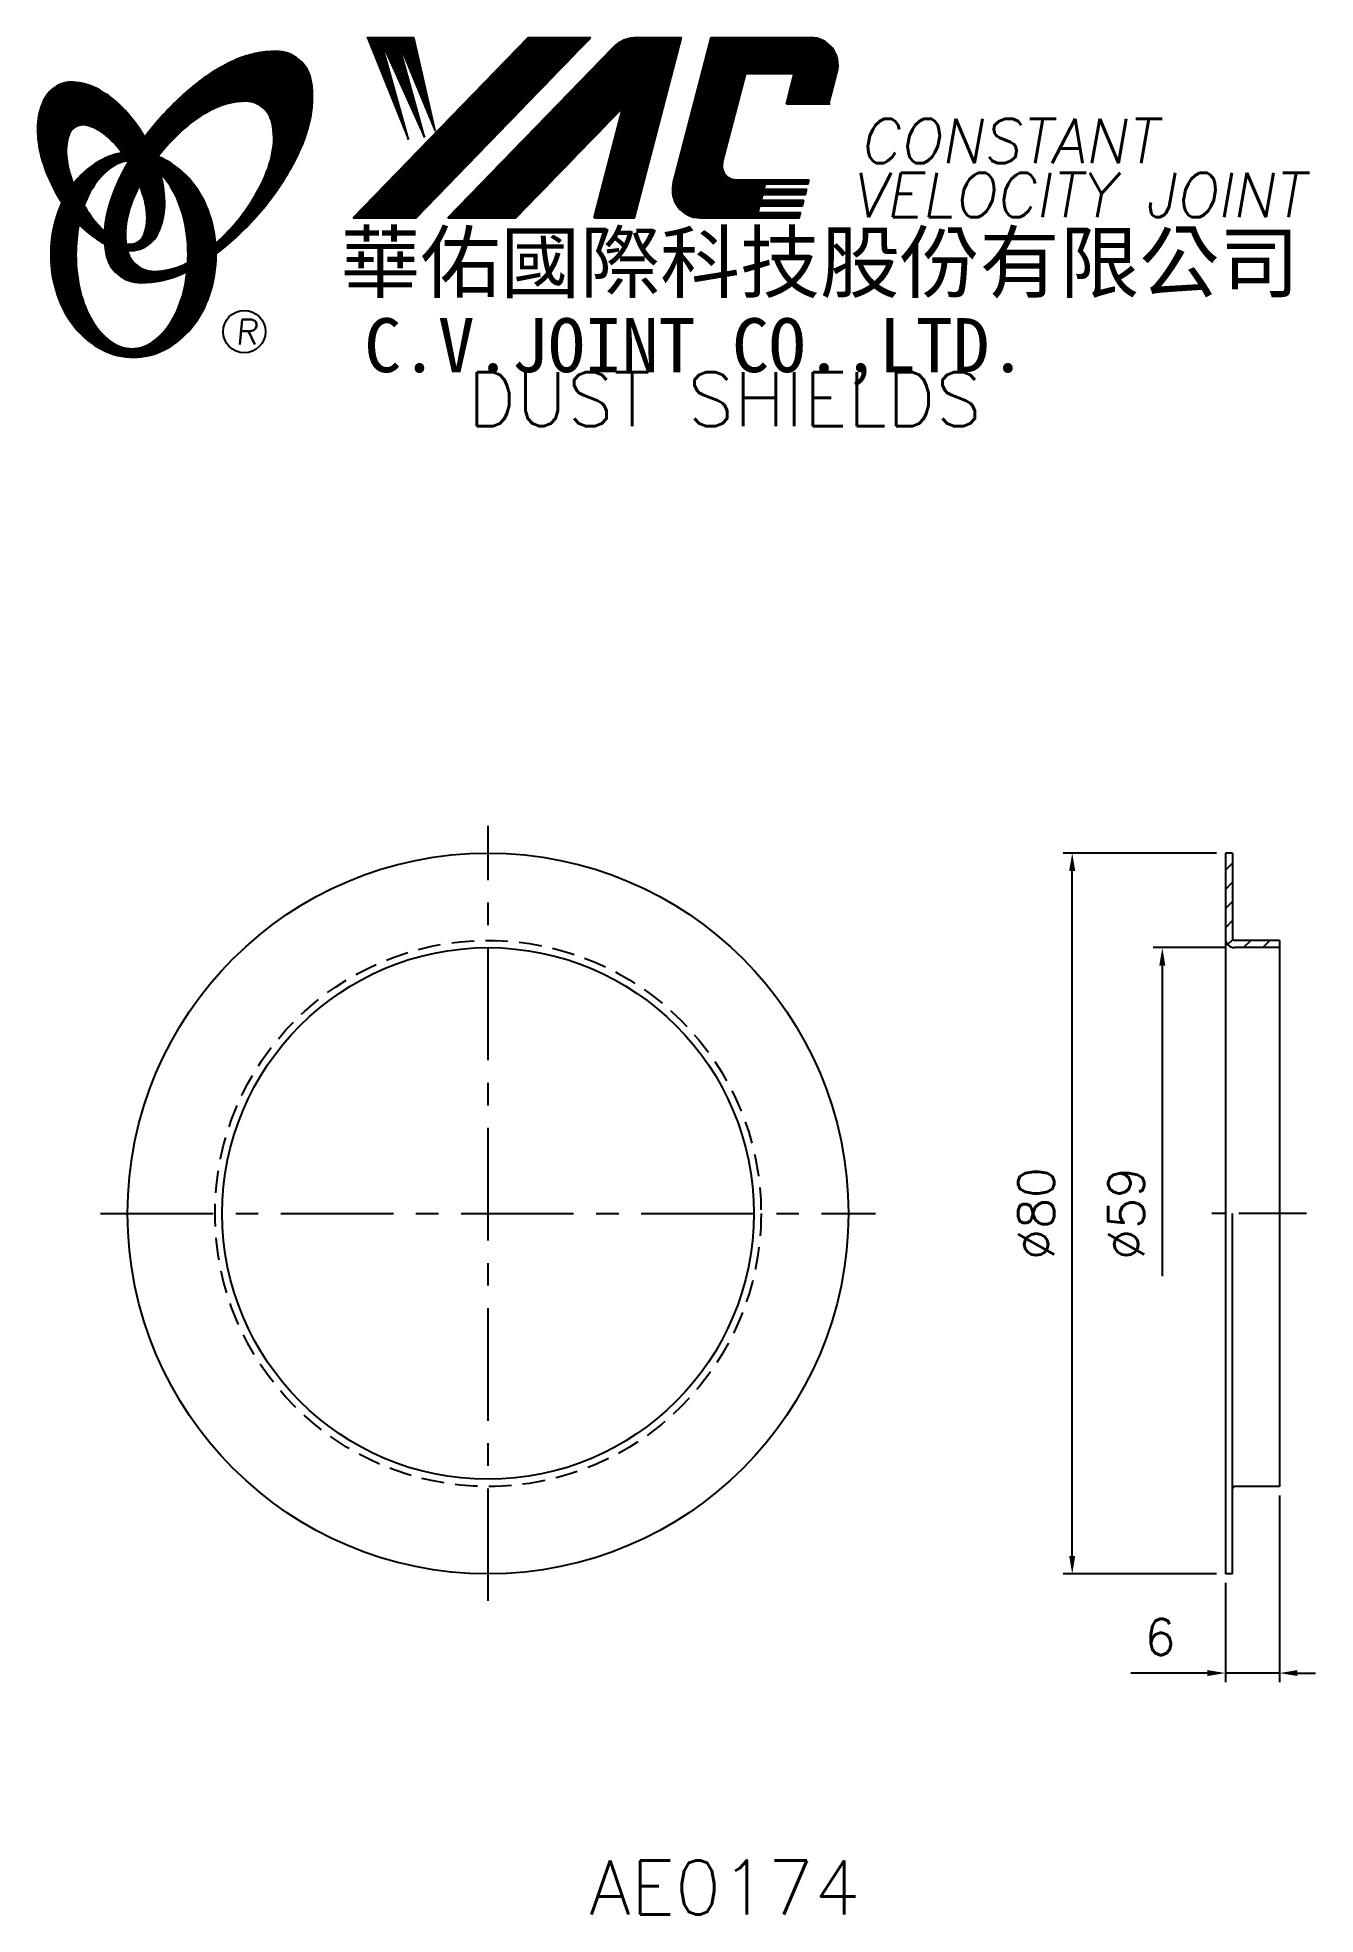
# Model space of a CAD drawing. Extents: x 647 to 789, y 320 to 529.
import ezdxf
from ezdxf.enums import TextEntityAlignment as Align

# ---------------------------------------------------------------- set-up
doc = ezdxf.new("R2010")
doc.units = 0
doc.header["$LTSCALE"] = 10
doc.header["$MEASUREMENT"] = 0
doc.linetypes.add('CENTER', pattern=[2, 1.25, -0.25, 0.25, -0.25])
doc.linetypes.add('HIDDEN', pattern=[0.375, 0.25, -0.125])
doc.layers.get('0').update_dxf_attribs({"linetype": 'CONTINUOUS'})
doc.layers.get('DEFPOINTS').update_dxf_attribs({"linetype": 'CONTINUOUS'})
doc.layers.add('4', color=7, linetype='CONTINUOUS')
doc.styles.add('CHINA', font='KAIU.TTF')
doc.styles.add('ITALICC', font='simplex.shx')
doc.dimstyles.new('STANDARD$0', dxfattribs={"dimtxt": 4, "dimasz": 2, "dimexe": 1, "dimexo": 1, "dimgap": 2, "dimtad": 1, "dimdec": 4, "dimzin": 10, "dimtxsty": 'ITALICC', "dimcen": 2, "dimclrd": 5, "dimclre": 5, "dimclrt": 18, "dimaunit": 1, "dimazin": 3, "dimtp": 0.1, "dimtfac": 0.7, "dimtdec": 4, "dimtmove": 0, "dimatfit": 3, "dimtolj": 1, "dimtzin": 10})
pattern_1 = [(45, (716.69682, 284.967079), (-0.00727476112, 0.00727476112), [])]
pattern_2 = [(45, (548.106275, 321.271488), (-0.00883883476, 0.00883883476), [])]

# ---------------------------------------------------------------- blocks, each defined once
blk = doc.blocks.new('*D4')
at = {"color": 5, "linetype": 'BYBLOCK'}
for p, q in [((778.98, 427.71), (770.98, 427.71)), ((771.98, 425.71), (771.98, 391.26))]:
    blk.add_line(p, q, dxfattribs=at)
blk.add_solid([(771.64, 425.71), (772.31, 425.71), (771.98, 427.71)], dxfattribs=at)
at = {"layer": 'DEFPOINTS', "color": 0, "linetype": 'BYBLOCK'}
for p in [(771.98, 427.71), (779.98, 427.71), (778.98, 368.71)]:
    blk.add_point(p, dxfattribs=at)
at = {"color": 18, "linetype": 'BYBLOCK', "insert": (767.98, 398.21), "char_height": 4, "attachment_point": 5, "rotation": 90, "style": 'ITALICC'}
blk.add_mtext('\\A1;∅59', dxfattribs=at)
blk = doc.blocks.new('*D5')
at = {"color": 5, "linetype": 'BYBLOCK'}
for p, q in [((777.98, 438.21), (760.98, 438.21)), ((761.98, 360.21), (761.98, 436.21)), ((777.98, 358.21), (760.98, 358.21))]:
    blk.add_line(p, q, dxfattribs=at)
for points in [[(761.64, 436.21), (762.31, 436.21), (761.98, 438.21)], [(761.64, 360.21), (762.31, 360.21), (761.98, 358.21)]]:
    blk.add_solid(points, dxfattribs=at)
at = {"layer": 'DEFPOINTS', "color": 0, "linetype": 'BYBLOCK'}
for p in [(761.98, 438.21), (778.98, 438.21), (778.98, 358.21)]:
    blk.add_point(p, dxfattribs=at)
at = {"color": 18, "linetype": 'BYBLOCK', "insert": (757.98, 398.21), "char_height": 4, "attachment_point": 5, "rotation": 90, "style": 'ITALICC'}
blk.add_mtext('\\A1;∅80', dxfattribs=at)
blk = doc.blocks.new('*D6')
at = {"color": 5, "linetype": 'BYBLOCK'}
for p, q in [((784.98, 366.91), (784.98, 346.21)), ((778.98, 357.21), (778.98, 346.21)), ((776.98, 347.21), (768.5, 347.21)), ((784.98, 347.21), (778.98, 347.21)), ((786.98, 347.21), (788.98, 347.21))]:
    blk.add_line(p, q, dxfattribs=at)
for points in [[(776.98, 347.54), (776.98, 346.88), (778.98, 347.21)], [(786.98, 347.54), (786.98, 346.88), (784.98, 347.21)]]:
    blk.add_solid(points, dxfattribs=at)
at = {"layer": 'DEFPOINTS', "color": 0, "linetype": 'BYBLOCK'}
for p in [(784.98, 367.91), (778.98, 358.21), (778.98, 347.21)]:
    blk.add_point(p, dxfattribs=at)
at = {"color": 18, "linetype": 'BYBLOCK', "insert": (771.74, 351.21), "char_height": 4, "attachment_point": 5, "style": 'ITALICC'}
blk.add_mtext('\\A1;6', dxfattribs=at)

msp = doc.modelspace()

# ---------------------------------------------------------------- hatches: boundary and pattern name
at = {"layer": '4', "linetype": 'CONTINUOUS'}
h = msp.add_hatch(dxfattribs=at)
h.set_pattern_fill('ANSI31', color=5, scale=0.082305, style=0)
h.set_pattern_definition([(45, (548.106275, 321.271488), (-0.00727476112, 0.00727476112), [])])
h.paths.add_polyline_path([(670.14175, 521.63999, -0.172879177), (672.08322, 520.98143, -0.172879177), (673.17051, 519.24338, -0.104527385), (673.19829, 515.91518, -0.065680101), (672.02876, 512.51323, -0.051823203), (669.58834, 508.67084, -0.044272532), (666.91337, 505.8445, -0.020203161), (666.96696, 504.70658, 0.006517006), (667.37151, 505.01866, 0.049863361), (671.92493, 509.43172, 0.049863361), (675.51457, 514.65889, 0.063682799), (677.33561, 519.28623, 0.103597411), (677.52491, 523.87021, 0.177892575), (676.1763, 526.24048, 0.177892575), (673.61391, 527.17381, 0.103597411), (669.12611, 526.22076, 0.063682799), (664.86837, 523.65169, 0.049863361), (660.31495, 519.23863, 0.016070017), (659.04425, 517.63232, -0.007061632), (659.29153, 517.19528, -0.031648676), (660.24412, 515.15871, -0.008069351), (660.67602, 515.72302, -0.051823203), (663.8544, 518.98147, -0.065680101), (666.89633, 520.90183, -0.104527385)])
h.paths.add_polyline_path([(657.06608, 508.47867, -0.065680101), (658.23561, 511.88063, -0.006063428), (658.47955, 512.35564, 0.027613469), (657.75271, 513.94371, 0.017011252), (657.21929, 514.87869, 0.007829282), (656.72531, 514.01146, 0.063682799), (654.90426, 509.38412, 0.103597411), (654.71497, 504.80015, 0.177892575), (656.06357, 502.42987, 0.177892575), (658.62596, 501.49654, 0.103597411), (663.11376, 502.44959, 0.008811776), (663.74073, 502.73966, 0.013922709), (663.81805, 503.70947, -0.009086703), (663.36804, 503.49203, -0.104527385), (660.12262, 502.75387, -0.172879177), (658.18115, 503.41243, -0.172879177), (657.09385, 505.15048, -0.104527385)])
h = msp.add_hatch(dxfattribs=at)
h.set_pattern_fill('ANSI31', color=5, scale=0.1, style=0)
h.set_pattern_definition(pattern_2)
h.paths.add_polyline_path([(708.56498, 528.70247), (701.60767, 528.70247), (682.19107, 508.69871), (689.14837, 508.69871)])
h.paths.add_polyline_path([(712.11187, 520.9369), (708.9315, 508.69871), (713.41248, 508.69871), (718.61092, 528.70247), (713.71419, 528.70247, 0.202785967), (710.98012, 527.54605), (692.68599, 508.69871), (700.2329, 508.69871)])
h.paths.add_polyline_path([(725.73898, 524.70405), (731.1327, 524.70405), (730.26368, 521.36004), (734.9805, 521.36004), (735.89722, 524.8876, 0.490800957), (732.94702, 528.70247), (721.9127, 528.70247), (717.70565, 512.51358, 0.490800957), (720.65585, 508.69871), (731.69016, 508.69871), (731.84461, 509.29302), (727.12779, 509.29302), (727.32116, 510.03711), (732.03798, 510.03711), (732.19653, 510.64724), (727.47971, 510.64724), (727.64096, 511.26771), (732.35778, 511.26771), (732.51396, 511.8687), (727.79714, 511.8687), (727.95394, 512.47208), (732.67076, 512.47208), (732.78749, 512.92128), (724.64774, 512.92128, -0.490800957), (723.17264, 514.82871)])
h = msp.add_hatch(dxfattribs=at)
h.set_pattern_fill('ANSI31', color=1, scale=0.1, style=0)
h.set_pattern_definition(pattern_2)
h.paths.add_polyline_path([(688.92304, 528.70247), (683.74572, 528.70247), (688.31648, 517.39873), (685.25054, 528.35671), (690.08528, 517.63439), (687.13727, 528.35671), (691.26449, 518.34136)])
h = msp.add_hatch(dxfattribs=at)
h.set_pattern_fill('ANSI31', color=3, scale=0.082305, style=0)
h.set_pattern_definition(pattern_1)
h.paths.add_polyline_path([(654.34524, 522.69083, 0.106488277), (651.40336, 523.7294, 0.158297415), (649.31316, 523.33436, 0.158297415), (647.85383, 521.78667, 0.106488277), (647.14302, 518.7489, 0.071723199), (647.56106, 515.43594, 0.058080454), (649.10605, 511.62056, 0.058080454), (651.4871, 508.26277, 0.071723199), (654.05234, 506.12501, 0.020895977), (654.59252, 505.82303, -0.030777155), (654.57661, 507.19924, -0.042059526), (653.48026, 508.36201, -0.04691039), (651.86109, 510.84315, -0.04691039), (650.73281, 513.58264, -0.060581117), (650.33071, 515.84471, -0.10187153), (650.64233, 517.93291, -0.185892489), (651.42242, 518.82455, -0.185892489), (652.59907, 518.96267, -0.10187153), (654.49672, 518.03713, -0.060581117), (656.13355, 516.42486, -0.04691039), (657.75271, 513.94371, -0.04691039), (658.88099, 511.20423, -0.060581117), (659.28309, 508.94216, -0.10187153), (658.97147, 506.85396, -0.185892489), (658.19138, 505.96232, -0.185892489), (657.01474, 505.8242, -0.002013383), (656.97394, 505.83482, 0.021593804), (657.09385, 505.15048, 0.006477741), (657.11186, 505.07345, 0.14950097), (659.08441, 505.48149, 0.158297415), (660.54375, 507.02918, 0.106488277), (661.25456, 510.06694, 0.071723199), (660.83651, 513.3799, 0.058080454), (659.29153, 517.19528, 0.058080454), (656.91048, 520.55308, 0.071723199)])
h = msp.add_hatch(dxfattribs=at)
h.set_pattern_fill('ANSI31', color=1, scale=0.082305, style=0)
h.set_pattern_definition(pattern_1)
h.paths.add_polyline_path([(655.43887, 514.36738, -0.120168026), (657.13066, 515.02077, 0.016865385), (656.5309, 515.90351, 0.076648372), (654.37467, 515.18459, 0.104809576), (651.29022, 512.67149, 0.005838257), (651.12327, 512.45929, 0.028089978), (651.86109, 510.84315, 0.014237292), (652.30322, 510.05811, -0.045767751), (653.2284, 511.99495, -0.106890197)])
h.paths.add_polyline_path([(651.4075, 504.61276, -0.048711043), (651.7376, 507.9931, -0.007865741), (651.4871, 508.26277, -0.037695478), (649.85122, 510.38153, 0.03042545), (649.32589, 509.07755, 0.080710289), (648.60046, 504.61276, 0.080710289), (649.32589, 500.14797, 0.089265679), (651.29022, 496.55403, 0.104809576), (654.37467, 494.04093, 0.11926607), (657.78386, 493.21599, 0.11926607), (661.19306, 494.04093, 0.104809576), (664.27751, 496.55403, 0.089265679), (666.24183, 500.14797, 0.080710289), (666.96727, 504.61276, 0.080710289), (666.24183, 509.07755, 0.089265679), (664.27751, 512.67149, 0.104809576), (661.19306, 515.18459, 0.025513357), (660.49982, 515.49734, 0.004818181), (660.24412, 515.15871, -0.023722145), (660.78533, 513.56196, -0.065307489), (662.02051, 511.99495, -0.073950765), (663.33296, 508.79722, -0.060532391), (663.84142, 504.61276, -0.060532391), (663.33296, 500.4283, -0.073950765), (662.02051, 497.23057, -0.106890197), (659.81005, 494.85814, -0.153118262), (657.62446, 494.17277, -0.153118262), (655.43887, 494.85814, -0.106890197), (653.2284, 497.23057, -0.073950765), (651.91595, 500.4283, -0.060532391)])
h = msp.add_hatch(dxfattribs=at)
h.set_pattern_fill('ANSI31', color=5, scale=12, style=0)
h.set_pattern_definition([(45, (10.5071, 58.1432), (-1.0606602, 1.0606602), [])])
h.paths.add_polyline_path([(779.97633, 428.50838, -0.414213562), (779.77633, 428.70838), (779.77633, 438.20838), (778.97633, 438.20838), (778.97633, 428.70838, 0.414213562), (779.97633, 427.70838), (784.97633, 427.70838), (784.97633, 428.50838)])

# ---------------------------------------------------------------- linework, layer by layer
at = {"layer": '4', "color": 5, "linetype": 'CONTINUOUS'}
for p, q in [((682.19107, 508.69871), (701.60767, 528.70247)), ((689.14837, 508.69871), (708.56498, 528.70247)), ((692.68599, 508.69871), (710.98012, 527.54605)), ((701.60767, 528.70247), (708.56498, 528.70247)), ((713.41248, 508.69871), (718.61092, 528.70247)), ((713.71419, 528.70247), (718.61092, 528.70247)), ((717.70565, 512.51358), (721.9127, 528.70247)), ((721.9127, 528.70247), (732.94702, 528.70247)), ((734.9805, 521.36004), (735.89722, 524.8876)), ((723.17264, 514.82871), (725.73898, 524.70405)), ((725.73898, 524.70405), (731.1327, 524.70405)), ((730.26368, 521.36004), (731.1327, 524.70405)), ((700.2329, 508.69871), (712.11187, 520.9369)), ((708.9315, 508.69871), (712.11187, 520.9369)), ((730.26368, 521.36004), (735.13093, 521.36004)), ((724.64774, 512.92128), (732.78749, 512.92128)), ((727.79714, 511.8687), (727.95394, 512.47208)), ((727.95394, 512.47208), (732.67076, 512.47208)), ((732.67076, 512.47208), (732.78749, 512.92128)), ((727.47971, 510.64724), (727.64096, 511.26771)), ((727.47971, 510.64724), (732.19653, 510.64724)), ((727.64096, 511.26771), (732.35778, 511.26771)), ((727.79714, 511.8687), (732.51396, 511.8687)), ((732.03798, 510.03711), (732.19653, 510.64724)), ((732.35778, 511.26771), (732.51396, 511.8687)), ((682.19107, 508.69871), (689.14837, 508.69871)), ((692.68599, 508.69871), (700.2329, 508.69871)), ((708.9315, 508.69871), (713.41248, 508.69871)), ((720.65585, 508.69871), (731.69016, 508.69871)), ((727.12779, 509.29302), (727.32116, 510.03711)), ((727.12779, 509.29302), (731.84461, 509.29302)), ((727.32116, 510.03711), (732.03798, 510.03711)), ((731.69016, 508.69871), (731.84461, 509.29302))]:
    msp.add_line(p, q, dxfattribs=at)
at = {"layer": '4', "color": 1, "linetype": 'CONTINUOUS'}
for p, q in [((683.74572, 528.70247), (688.31648, 517.39873)), ((683.74572, 528.70247), (688.92304, 528.70247)), ((688.31648, 517.39873), (685.25054, 528.35671)), ((685.25054, 528.35671), (690.08528, 517.63439)), ((690.08528, 517.63439), (687.13727, 528.35671)), ((687.13727, 528.35671), (691.26449, 518.34136)), ((691.26449, 518.34136), (688.92304, 528.70247))]:
    msp.add_line(p, q, dxfattribs=at)
at = {"layer": '4', "color": 5, "linetype": 'CENTER'}
for p, q in [((697.14119, 355.20838), (697.14119, 441.20838)), ((654.14119, 398.20838), (740.14119, 398.20838))]:
    msp.add_line(p, q, dxfattribs=at)
at = {"layer": '4', "color": 7, "linetype": 'CONTINUOUS'}
for p, q in [((778.97633, 438.20838), (778.97633, 358.20838)), ((779.77633, 438.20838), (778.97633, 438.20838)), ((779.77633, 438.20838), (779.77633, 428.70838)), ((784.97633, 428.50838), (779.97633, 428.50838)), ((784.97633, 427.70838), (779.97633, 427.70838)), ((784.97633, 428.50838), (784.97633, 367.90838)), ((779.77633, 358.20838), (779.77633, 398.20838)), ((784.97633, 367.90838), (779.97633, 367.90838)), ((779.77633, 358.20838), (778.97633, 358.20838))]:
    msp.add_line(p, q, dxfattribs=at)
at = {"layer": '4', "color": 5, "linetype": 'CENTER', "ltscale": 0.6}
msp.add_line((787.97633, 398.20838), (775.97633, 398.20838), dxfattribs=at)
at = {"layer": '4', "color": 5, "linetype": 'CONTINUOUS'}
for points in [[(666.96696, 504.70658, 0.006517006), (667.37151, 505.01866, 0.049863361), (671.92493, 509.43172, 0.049863361), (675.51457, 514.65889, 0.063682799), (677.33561, 519.28623, 0.103597411), (677.52491, 523.87021, 0.177892575), (676.1763, 526.24048, 0.177892575), (673.61391, 527.17381, 0.103597411), (669.12611, 526.22076, 0.063682799), (664.86837, 523.65169, 0.049863361), (660.31495, 519.23863, 0.016070017), (659.04425, 517.63232)], [(666.91337, 505.8445, 0.044272532), (669.58834, 508.67084, 0.051823203), (672.02876, 512.51323, 0.065680101), (673.19829, 515.91518, 0.104527385), (673.17051, 519.24338, 0.172879177), (672.08322, 520.98143, 0.172879177), (670.14175, 521.63999, 0.104527385), (666.89633, 520.90183, 0.065680101), (663.8544, 518.98147, 0.051823203), (660.67602, 515.72302, 0.008069351), (660.24412, 515.15871)], [(657.21929, 514.87869, 0.007829282), (656.72531, 514.01146, 0.063682799), (654.90426, 509.38412, 0.103597411), (654.71497, 504.80015, 0.177892575), (656.06357, 502.42987, 0.177892575), (658.62596, 501.49654, 0.103597411), (663.11376, 502.44959, 0.008811776), (663.74073, 502.73966, 0.008811776)], [(658.47955, 512.35564, 0.006063428), (658.23561, 511.88063, 0.065680101), (657.06608, 508.47867, 0.104527385), (657.09385, 505.15048, 0.172879177), (658.18115, 503.41243, 0.172879177), (660.12262, 502.75387, 0.104527385), (663.36804, 503.49203, 0.009086703), (663.81805, 503.70947, 0.009086703)]]:
    msp.add_lwpolyline(points, format="xyb", dxfattribs=at)
at = {"layer": '4', "color": 3, "linetype": 'CONTINUOUS'}
for points in [[(657.11186, 505.07345, 0.14950097), (659.08441, 505.48149, 0.158297415), (660.54375, 507.02918, 0.106488277), (661.25456, 510.06694, 0.071723199), (660.83651, 513.3799, 0.058080454), (659.29153, 517.19528, 0.058080454), (656.91048, 520.55308, 0.071723199), (654.34524, 522.69083, 0.106488277), (651.40336, 523.7294, 0.158297415), (649.31316, 523.33436, 0.158297415), (647.85383, 521.78667, 0.106488277), (647.14302, 518.7489, 0.071723199), (647.56106, 515.43594, 0.058080454), (649.10605, 511.62056, 0.058080454), (651.4871, 508.26277, 0.071723199), (654.05234, 506.12501, 0.020895977), (654.59252, 505.82303, 0.020895977)], [(656.97394, 505.83482, 0.002013383), (657.01474, 505.8242, 0.185892489), (658.19138, 505.96232, 0.185892489), (658.97147, 506.85396, 0.10187153), (659.28309, 508.94216, 0.060581117), (658.88099, 511.20423, 0.04691039), (657.75271, 513.94371, 0.04691039), (656.13355, 516.42486, 0.060581117), (654.49672, 518.03713, 0.10187153), (652.59907, 518.96267, 0.185892489), (651.42242, 518.82455, 0.185892489), (650.64233, 517.93291, 0.10187153), (650.33071, 515.84471, 0.060581117), (650.73281, 513.58264, 0.04691039), (651.86109, 510.84315, 0.04691039), (653.48026, 508.36201, 0.042059526), (654.57661, 507.19924, 0.042059526)]]:
    msp.add_lwpolyline(points, format="xyb", dxfattribs=at)
at = {"layer": '4', "color": 1, "linetype": 'CONTINUOUS'}
for points in [[(649.85122, 510.38153, 0.03042545), (649.32589, 509.07755, 0.080710289), (648.60046, 504.61276, 0.080710289), (649.32589, 500.14797, 0.089265679), (651.29022, 496.55403, 0.104809576), (654.37467, 494.04093, 0.11926607), (657.78386, 493.21599, 0.11926607), (661.19306, 494.04093, 0.104809576), (664.27751, 496.55403, 0.089265679), (666.24183, 500.14797, 0.080710289), (666.96727, 504.61276, 0.080710289), (666.24183, 509.07755, 0.089265679), (664.27751, 512.67149, 0.104809576), (661.19306, 515.18459, 0.025513357), (660.49982, 515.49734, 0.025513357)], [(656.5309, 515.90351, 0.076648372), (654.37467, 515.18459, 0.104809576), (651.29022, 512.67149, 0.005838257), (651.12327, 512.45929, 0.005838257)], [(657.13066, 515.02077, 0.120168026), (655.43887, 514.36738, 0.106890197), (653.2284, 511.99495, 0.045767751), (652.30322, 510.05811, 0.045767751)], [(651.7376, 507.9931, 0.048711043), (651.4075, 504.61276, 0.060532391), (651.91595, 500.4283, 0.073950765), (653.2284, 497.23057, 0.106890197), (655.43887, 494.85814, 0.153118262), (657.62446, 494.17277, 0.153118262), (659.81005, 494.85814, 0.106890197), (662.02051, 497.23057, 0.073950765), (663.33296, 500.4283, 0.060532391), (663.84142, 504.61276, 0.060532391), (663.33296, 508.79722, 0.073950765), (662.02051, 511.99495, 0.065307489), (660.78533, 513.56196)]]:
    msp.add_lwpolyline(points, format="xyb", dxfattribs=at)
at = {"layer": '4', "color": 5, "linetype": 'CONTINUOUS'}
msp.add_circle((670.0881, 496.06704), 2.35282, dxfattribs=at)
at = {"layer": '4', "color": 7, "linetype": 'CONTINUOUS'}
for radius in [40, 29.5]:
    msp.add_circle((697.14119, 398.20838), radius, dxfattribs=at)
at = {"layer": '4', "color": 5, "linetype": 'HIDDEN'}
msp.add_circle((697.14119, 398.20838), 30.3, dxfattribs=at)
at = {"layer": '4', "color": 5, "linetype": 'CONTINUOUS'}
for centre, radius, start, end in [((713.71419, 524.89223), 3.81024, 90, 135.8533387), ((732.94702, 525.65428), 3.04819, 345.4326059, 90), ((724.64774, 514.44537), 1.5241, 165.4326059, 270), ((720.65585, 511.7469), 3.04819, 165.4326059, 270)]:
    msp.add_arc(centre, radius, start, end, dxfattribs=at)
at = {"layer": '4', "color": 7, "linetype": 'CONTINUOUS'}
for centre, radius, start, end in [((779.97633, 428.70838), 1, 180, 270), ((779.97633, 428.70838), 0.2, 180, 270), ((779.97633, 367.70838), 0.2, 90, 180)]:
    msp.add_arc(centre, radius, start, end, dxfattribs=at)

# ---------------------------------------------------------------- texts
at = {"layer": '4', "color": 5, "linetype": 'CONTINUOUS', "style": 'ITALICC'}
for s, height, oblique, p in [('CONSTANT', 4.9, 10, (738.33988, 514.76918)), ('VELOCITY JOINT', 4.9, 10, (737.46165, 508.7738)), ('R', 2.75625, 5, (669.12942, 494.65744))]:
    msp.add_text(s, height=height, dxfattribs=dict(at, oblique=oblique)).set_placement(p)
at = {"layer": '4', "color": 7, "linetype": 'CONTINUOUS', "style": 'CHINA'}
for s, height, p in [('華佑國際科技股份有限公司', 6.5, (680.77771, 500.50886)), ('C.V.JOINT CO.,LTD.', 6, (683.40635, 491.56265))]:
    msp.add_text(s, height=height, dxfattribs=at).set_placement(p)
at = {"layer": '4', "color": 18, "linetype": 'CONTINUOUS', "style": 'ITALICC'}
for s, p in [('DUST SHIELDS', (723.40907, 485.56982)), ('AE0174', (723.40907, 320.42243))]:
    msp.add_text(s, height=6, dxfattribs=at).set_placement(p, align=Align.CENTER)

# ---------------------------------------------------------------- dimensions: what is measured, and where the dimension line sits
at = {"layer": '4', "color": 7, "linetype": 'CONTINUOUS'}
dim = msp.add_linear_dim(base=(761.97632, 438.20838), p1=(778.97633, 358.20838), p2=(778.97633, 438.20838), angle=90, text='%%C80', dimstyle='STANDARD$0', dxfattribs=at)
dim.commit()
dim.dimension.update_dxf_attribs({"geometry": '*D5', "text_midpoint": (757.97632, 398.20838)})
dim = msp.add_linear_dim(base=(771.97636, 427.70838), p1=(778.97633, 368.70838), p2=(779.97633, 427.70838), angle=90, text='%%C59', dimstyle='STANDARD$0', override={"dimcen": -2, "dimse1": 1, "dimsd1": 1}, dxfattribs=at)
dim.commit()
dim.dimension.update_dxf_attribs({"geometry": '*D4', "text_midpoint": (767.97636, 398.20838)})
dim = msp.add_linear_dim(base=(778.97633, 347.20835), p1=(784.97633, 367.90838), p2=(778.97633, 358.20838), text='6', dimstyle='STANDARD$0', dxfattribs=at)
dim.commit()
dim.dimension.update_dxf_attribs({"geometry": '*D6', "text_midpoint": (771.73823, 351.20835)})

doc.saveas('drawing.dxf')
